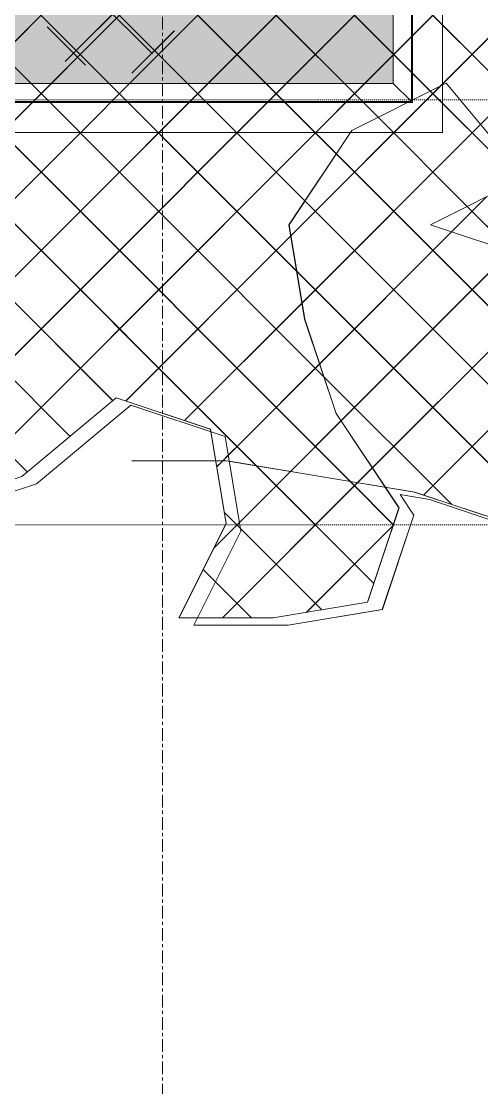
# Model space of a CAD drawing. Header units: millimetres. Extents: x -12186 to 152825, y -4386 to 9463.
# Drawn here: x 58629 to 59089, y 1817 to 2883 of the extents above; entities that cross this region are included whole.
import ezdxf

# ---------------------------------------------------------------- set-up
doc = ezdxf.new("R2010")
doc.units = ezdxf.units.MM
doc.linetypes.add('1000 Dashed', pattern=[2, 1, -1])
doc.linetypes.add('Grid Line', pattern=[22.225, 12.7, -3.175, 3.175, -3.175])
for name, color, linetype, lineweight in [('A-FLOR-LEVL', 51, 'Continuous', 5), ('A-GLAZ', 151, 'Continuous', 9), ('G-IMPT', 8, 'Continuous', 5), ('I-WALL', 2, 'Continuous', 9), ('L-PLNT', 71, 'Continuous', 5), ('S-GRID', 1, 'Continuous', 5)]:
    doc.layers.add(name, color=color, linetype=linetype, lineweight=lineweight)

# ---------------------------------------------------------------- blocks, each defined once
blk = doc.blocks.new('Window Aluminium Fixed 1 - Type 1-V223-Section B-B')
at = {"layer": 'A-GLAZ', "lineweight": 5}
h = blk.add_hatch(color=256, dxfattribs=at)
h.paths.add_polyline_path([(11506.1, 2821.4), (11506.1, 3923.3), (10908.6, 3923.3), (10945.5, 3867.9), (10851.3, 3820.7), (10819.9, 3915), (10795.2, 3923.3), (10639.2, 3923.3), (10639.2, 3681.2), (11103, 3539.2), (11232, 3452.5), (11233.7, 3425.1), (11223.1, 3423.7), (11050.9, 3476.4), (11030.5, 3455.7), (11110.7, 3431.1), (11110.7, 3405), (11088.8, 3405), (11088.8, 3392.3), (11210.7, 3392.3), (11210.7, 3379.6), (11198, 3379.6), (11162.3, 3286.5), (11185.7, 3286.5), (11185.7, 3119), (10742.1, 2908.5), (10819.9, 2908.5), (10761.9, 2821.4), (11450.6, 2821.4)])
h.paths.add_polyline_path([(10668.2, 2956.5), (11110.7, 3166.5), (11110.7, 3280.1), (11080.7, 3280.1), (11080.7, 3204.5), (11077.9, 3197.8), (11071.2, 3195), (10639.2, 3195), (10639.2, 2980.6), (10647.1, 2974.1)])
for p, q in [((11524.2, 2803.3), (11524.2, 3941.3)), ((11525.2, 3942.3), (11525.2, 2802.3)), ((11506.1, 3923.3), (11506.1, 2821.4)), ((10761.9, 2821.4), (11506.1, 2821.4)), ((11506.1, 2821.4), (11524.2, 2803.3)), ((11525.2, 2802.3), (10733.4, 2802.3)), ((10735.4, 2803.3), (11524.2, 2803.3))]:
    blk.add_line(p, q, dxfattribs=at)
blk = doc.blocks.new('SVA_Shades of Green Tree - Australian_Tree_based_on_Leopard_Tree_2901-V312-Section B-B')
at = {"layer": 'G-IMPT'}
for p, q in [((10887.7, 2544.3), (11527.1, 3184.7)), ((10887.8, 2544.3), (11527.2, 3184.7)), ((10939.9, 2518.2), (11593.8, 3173.1)), ((10940, 2518.2), (11593.9, 3173.1)), ((10953.2, 2452.9), (11660.6, 3161.5)), ((10972.4, 2472.3), (11660.5, 3161.5)), ((10984.8, 2406.3), (11713.6, 3136.3)), ((10984.9, 2406.3), (11713.7, 3136.3)), ((11543.1, 2813.7), (11222.4, 3134.9)), ((11543.3, 2813.7), (11222.6, 3134.9)), ((11864.1, 2570.6), (11305.2, 3130.4)), ((11864.2, 2570.6), (11305.3, 3130.4)), ((10366, 2100), (11377.4, 3113.1)), ((10391.8, 2126), (11377.3, 3113.1)), ((11490.9, 2787.5), (11168.2, 3110.8)), ((11491.1, 2787.5), (11168.3, 3110.8)), ((11593.2, 2780.4), (11918.5, 3106.3)), ((11593.3, 2780.4), (11918.6, 3106.3)), ((11060.4, 2403.6), (11743, 3087.3)), ((11060.5, 2403.6), (11743.1, 3087.3)), ((11449.1, 2751), (11115.1, 3085.6)), ((11449.3, 2751), (11115.2, 3085.6)), ((11553, 2818.6), (11812.1, 3078.1)), ((11553.2, 2818.6), (11812.2, 3078.1)), ((11417.8, 2703.9), (11062, 3060.3)), ((11417.9, 2703.9), (11062.1, 3060.4)), ((11409.7, 2633.7), (11008.9, 3035.2)), ((11409.6, 2633.7), (11008.9, 3035.1)), ((11436.8, 2528.1), (10955.7, 3009.9)), ((11436.9, 2528.1), (10955.8, 3010)), ((11462.9, 2423.5), (10902.6, 2984.7)), ((11463, 2423.5), (10902.7, 2984.8)), ((11178.2, 2843.3), (11300.1, 2965.3)), ((11178.4, 2843.3), (11300.2, 2965.3)), ((11340.7, 2467.4), (10849.5, 2959.5)), ((11369.1, 2439.2), (10849.6, 2959.6)), ((11265.6, 2850.9), (11162.4, 2954.3)), ((11265.7, 2850.9), (11162.5, 2954.3)), ((11225.8, 2504.2), (10808.1, 2922.7)), ((11225.7, 2504.2), (10821.2, 2909.4)), ((11183.1, 2468.6), (10777.7, 2874.7)), ((11198.5, 2839.7), (11160.3, 2878)), ((11198.6, 2839.7), (11160.4, 2878)), ((11244.8, 2831.5), (11287.2, 2874)), ((11244.9, 2831.5), (11287.4, 2874)), ((11183, 2468.6), (10789.4, 2862.8)), ((11140.4, 2432.9), (10746.4, 2827.6)), ((11140.3, 2432.9), (10758.1, 2815.8)), ((11403.7, 2669), (11553, 2818.6)), ((11403.8, 2669), (11553.2, 2818.6)), ((11632.1, 2724.5), (11543.1, 2813.7)), ((11632.3, 2724.5), (11543.3, 2813.7)), ((11579.9, 2698.4), (11490.9, 2787.5)), ((11580, 2698.4), (11491.1, 2787.5)), ((11414.9, 2601.8), (11593.2, 2780.4)), ((11415, 2601.8), (11593.3, 2780.4)), ((11637.5, 2562.3), (11449.1, 2751)), ((11637.6, 2562.3), (11449.3, 2751)), ((11917.7, 2203.2), (11417.8, 2703.9)), ((11918.6, 2202.4), (11417.9, 2703.9)), ((11564.3, 2673), (11599.3, 2708.1)), ((11564.4, 2673), (11599.4, 2708.1)), ((11625.7, 2652.5), (11579.9, 2698.4)), ((11625.9, 2652.5), (11580, 2698.4)), ((11238.9, 2503.8), (11403.8, 2669)), ((11239.2, 2504.2), (11403.7, 2669)), ((11432.5, 2541), (11564.3, 2673)), ((11432.6, 2541), (11564.4, 2673)), ((11453.9, 2484), (11623, 2653.4)), ((11454, 2484), (11623.1, 2653.4)), ((11918.5, 2123.9), (11409.6, 2633.7)), ((11918.6, 2123.9), (11409.7, 2633.7)), ((11297.5, 2484.2), (11414.9, 2601.8)), ((11297.6, 2484.2), (11415, 2601.8)), ((11485.2, 2437), (11637.5, 2589.5)), ((11485.3, 2437), (11637.6, 2589.5)), ((11335.9, 2444.1), (11432.6, 2541)), ((11354.7, 2463.1), (11432.5, 2541)), ((11564.2, 2400.5), (11436.8, 2528.1)), ((11564.3, 2400.5), (11436.9, 2528.1)), ((11536.3, 2409.8), (11663.3, 2537)), ((11536.5, 2409.8), (11663.5, 2537)), ((11403.4, 2433.4), (11453.9, 2484)), ((11403.5, 2433.4), (11454, 2484)), ((11368.9, 2439.2), (11340.8, 2467.3)), ((11341.3, 2449.7), (11354.4, 2462.8)), ((11329.6, 2438), (11335.8, 2444.1)), ((11329.7, 2438), (11335.9, 2444.1)), ((11335.8, 2444.1), (11341.3, 2449.7)), ((11326.9, 2356.7), (11403.5, 2433.4)), ((11352.5, 2382.4), (11403.4, 2433.4)), ((11486.6, 2321.3), (11368.9, 2439.2)), ((11486.8, 2321.3), (11369.1, 2439.2)), ((11470.5, 2422.2), (11485.2, 2437)), ((11470.6, 2422.2), (11485.3, 2437)), ((11335.4, 2286.9), (11470.5, 2422.2)), ((11335.5, 2286.9), (11470.6, 2422.2)), ((11506.2, 2380.1), (11462.9, 2423.5)), ((11506.3, 2380.1), (11463, 2423.5)), ((11353.5, 2376.2), (11337.2, 2392.6)), ((11434.7, 2295), (11337.3, 2392.6)), ((11480.7, 2303.3), (11511.8, 2397)), ((11326.8, 2356.7), (11352.5, 2382.4)), ((11419.2, 2292.4), (11505.9, 2379.3)), ((11419.3, 2292.4), (11506.1, 2379.3)), ((11434.6, 2295), (11353.5, 2376.2)), ((11328.4, 2322.9), (11316.1, 2335.2)), ((11364.5, 2286.9), (11316.2, 2335.2)), ((11364.4, 2286.9), (11328.4, 2322.9))]:
    blk.add_line(p, q, dxfattribs=at)
at = {"layer": 'G-IMPT', "flags": 128}
for points in [[(11040.8, 2397), (11135, 2428.4), (11229.2, 2507), (11323.5, 2475.6), (11339.2, 2381.2), (11292.1, 2286.9), (11386.3, 2286.9), (11480.5, 2302.6), (11512, 2397), (11449.1, 2491.3), (11417.7, 2585.7), (11402, 2680), (11464.8, 2774.4), (11559.1, 2821.6), (11637.6, 2727.2), (11543.4, 2680), (11637.6, 2648.6), (11637.6, 2554.2), (11731.8, 2491.3), (11826.1, 2459.9), (11918.6, 2398.1)], [(11511.1, 2398.1), (11449, 2491.3), (11417.6, 2585.7), (11401.9, 2680), (11464.7, 2774.4), (11558.9, 2821.6), (11637.5, 2727.2), (11543.2, 2680), (11637.5, 2648.6), (11637.5, 2554.2), (11731.7, 2491.3), (11826, 2459.9), (11918.5, 2398.1)], [(11134.9, 2428.4), (11229.1, 2507), (11323.3, 2475.6), (11323.8, 2473)], [(11323.8, 2473), (11339.1, 2381.2), (11291.9, 2286.9), (11310.5, 2286.9)], [(11244.8, 2444.1), (11339.1, 2444.1), (11342.3, 2443.6)], [(11244.9, 2444.1), (11339.2, 2444.1), (11433.4, 2428.4), (11527.7, 2412.7), (11621.9, 2381.2), (11716.1, 2286.9), (11794.7, 2192.5), (11810.4, 2098.2), (11826.1, 2003.8), (11857.5, 1909.4), (11857.5, 1437.7), (11841.8, 1343.3), (11810.4, 1248.9), (11810.4, 1060.2), (11841.8, 965.9), (11841.8, 831)], [(11342.3, 2443.6), (11433.3, 2428.4), (11527.5, 2412.7), (11621.8, 2381.2), (11625.4, 2377.6)], [(11310.5, 2286.9), (11386.2, 2286.9), (11480.4, 2302.6)]]:
    blk.add_lwpolyline(points, dxfattribs=at)
at = {"layer": 'L-PLNT'}
for p, q in [((11149.7, 2421), (11244, 2499.7)), ((11243.9, 2499.7), (11149.7, 2421.1)), ((11243.9, 2499.7), (11244, 2499.7)), ((11244, 2499.7), (11338.2, 2468.2)), ((11338.2, 2468.2), (11244, 2499.6)), ((11338.2, 2468.2), (11353.9, 2373.8)), ((11353.9, 2373.8), (11338.2, 2468.2)), ((11338.2, 2468.2), (11338.2, 2468.2)), ((11055.5, 2389.6), (11149.7, 2421)), ((11149.7, 2421), (11055.5, 2389.6)), ((11149.7, 2421), (11149.7, 2421)), ((11526.7, 2389.6), (11512.9, 2410.2)), ((11512.9, 2410.2), (11542.4, 2405.3)), ((11542.3, 2405.3), (11512.9, 2410.2)), ((11512.9, 2410.2), (11526.6, 2389.6)), ((11512.9, 2410.2), (11512.9, 2410.2)), ((11542.3, 2405.3), (11542.4, 2405.3)), ((11542.4, 2405.3), (11636.6, 2373.8)), ((11636.6, 2373.8), (11542.4, 2405.3)), ((11526.6, 2389.6), (11495.2, 2295.2)), ((11495.3, 2295.2), (11526.7, 2389.6)), ((11526.6, 2389.6), (11526.7, 2389.6)), ((11306.7, 2279.5), (11353.9, 2373.8)), ((11353.9, 2373.8), (11306.8, 2279.5)), ((11353.9, 2373.8), (11353.9, 2373.8)), ((11401, 2279.5), (11495.3, 2295.2)), ((11495.2, 2295.2), (11401, 2279.5)), ((11495.2, 2295.2), (11495.3, 2295.2)), ((11306.7, 2279.5), (11306.8, 2279.5)), ((11306.8, 2279.5), (11401, 2279.5)), ((11401, 2279.5), (11306.8, 2279.5)), ((11401, 2279.5), (11401, 2279.5))]:
    blk.add_line(p, q, dxfattribs=at)

msp = doc.modelspace()

# ---------------------------------------------------------------- linework, layer by layer
at = {"layer": 'A-FLOR-LEVL', "linetype": '1000 Dashed'}
for p, q in [((40316.8, 2805), (71229.1, 2805)), ((40316.8, 2380), (71229.1, 2380))]:
    msp.add_line(p, q, dxfattribs=at)
at = {"layer": 'I-WALL'}
for p, q in [((59049.4, 3972.3), (59049.4, 2772.3)), ((59049.4, 2772.3), (58084.4, 2772.3))]:
    msp.add_line(p, q, dxfattribs=at)
at = {"layer": 'S-GRID', "linetype": 'Grid Line'}
msp.add_line((58769.9, -1058.6), (58769.9, 8085.3), dxfattribs=at)

# ---------------------------------------------------------------- block references
at = {"layer": 'A-GLAZ', "lineweight": 5}
msp.add_blockref('Window Aluminium Fixed 1 - Type 1-V223-Section B-B', (47494.2, 0), dxfattribs=at)
at = {"layer": 'L-PLNT'}
msp.add_blockref('SVA_Shades of Green Tree - Australian_Tree_based_on_Leopard_Tree_2901-V312-Section B-B', (47494.2, 0), dxfattribs=at)

doc.saveas('drawing.dxf')
